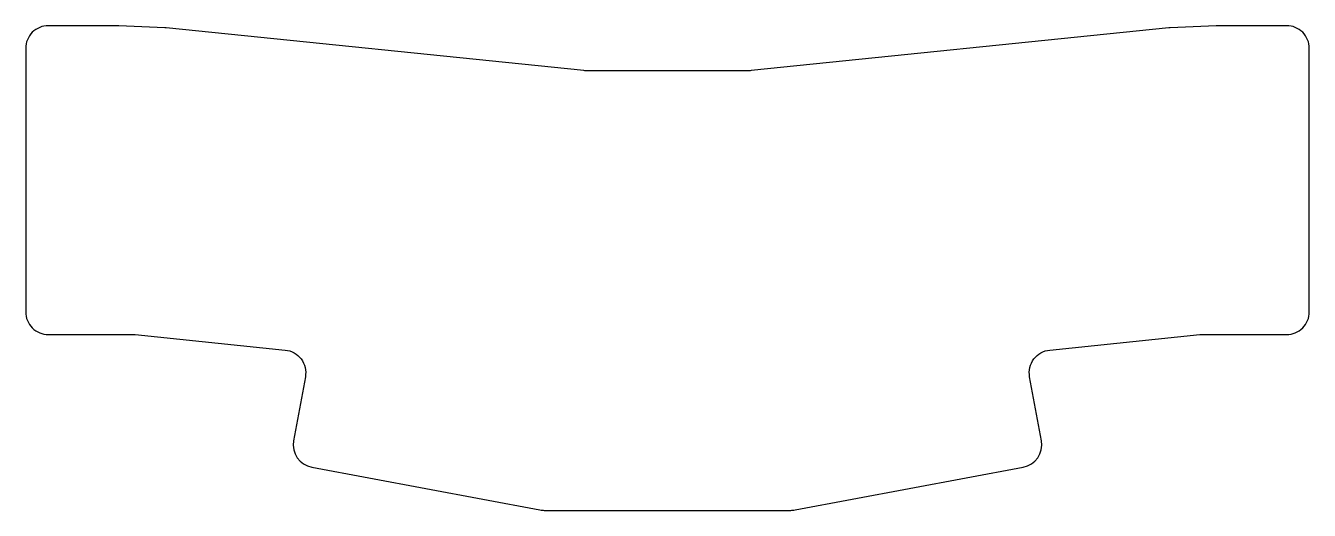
# Model space of a CAD drawing. Header units: inches. Extents: x 0.86 to 9.76, y -4.16 to -0.8.
import ezdxf

# ---------------------------------------------------------------- set-up
doc = ezdxf.new("R2010")
doc.units = ezdxf.units.IN
doc.layers.get('0').update_dxf_attribs({"linetype": 'CONTINUOUS'})

msp = doc.modelspace()

# ---------------------------------------------------------------- linework, layer by layer
msp.add_lwpolyline([(0.8618, -2.7827, 0.414214), (1.0193, -2.9402), (1.5024, -2.9402), (1.6037, -2.9402, -0.025557), (1.6198, -2.941), (2.6609, -3.0478, -0.437678), (2.7997, -3.2329), (2.7183, -3.6765, 0.413131), (2.8441, -3.8597), (4.4255, -4.1563, 0.04637), (4.4545, -4.159), (5.2958, -4.159), (6.164, -4.159, 0.04637), (6.193, -4.1563), (7.7744, -3.8597, 0.413131), (7.9002, -3.6765), (7.8188, -3.2329, -0.437678), (7.9576, -3.0478), (8.9987, -2.941, -0.025557), (9.0148, -2.9402), (9.1161, -2.9402), (9.5992, -2.9402, 0.414214), (9.7567, -2.7827), (9.7567, -0.9571, 0.414214), (9.5992, -0.7996), (9.1198, -0.7996, 0.011896), (9.1123, -0.7998), (8.7922, -0.815, 0.013554), (8.7837, -0.8156), (5.8897, -1.1113, -0.025455), (5.8737, -1.1121), (5.2993, -1.1121), (4.7448, -1.1121, -0.025455), (4.7288, -1.1113), (1.8348, -0.8156, 0.013554), (1.8263, -0.815), (1.5062, -0.7998, 0.011896), (1.4987, -0.7996), (1.0193, -0.7996, 0.414214), (0.8618, -0.9571)], format="xyb", close=True)

doc.saveas('drawing.dxf')
